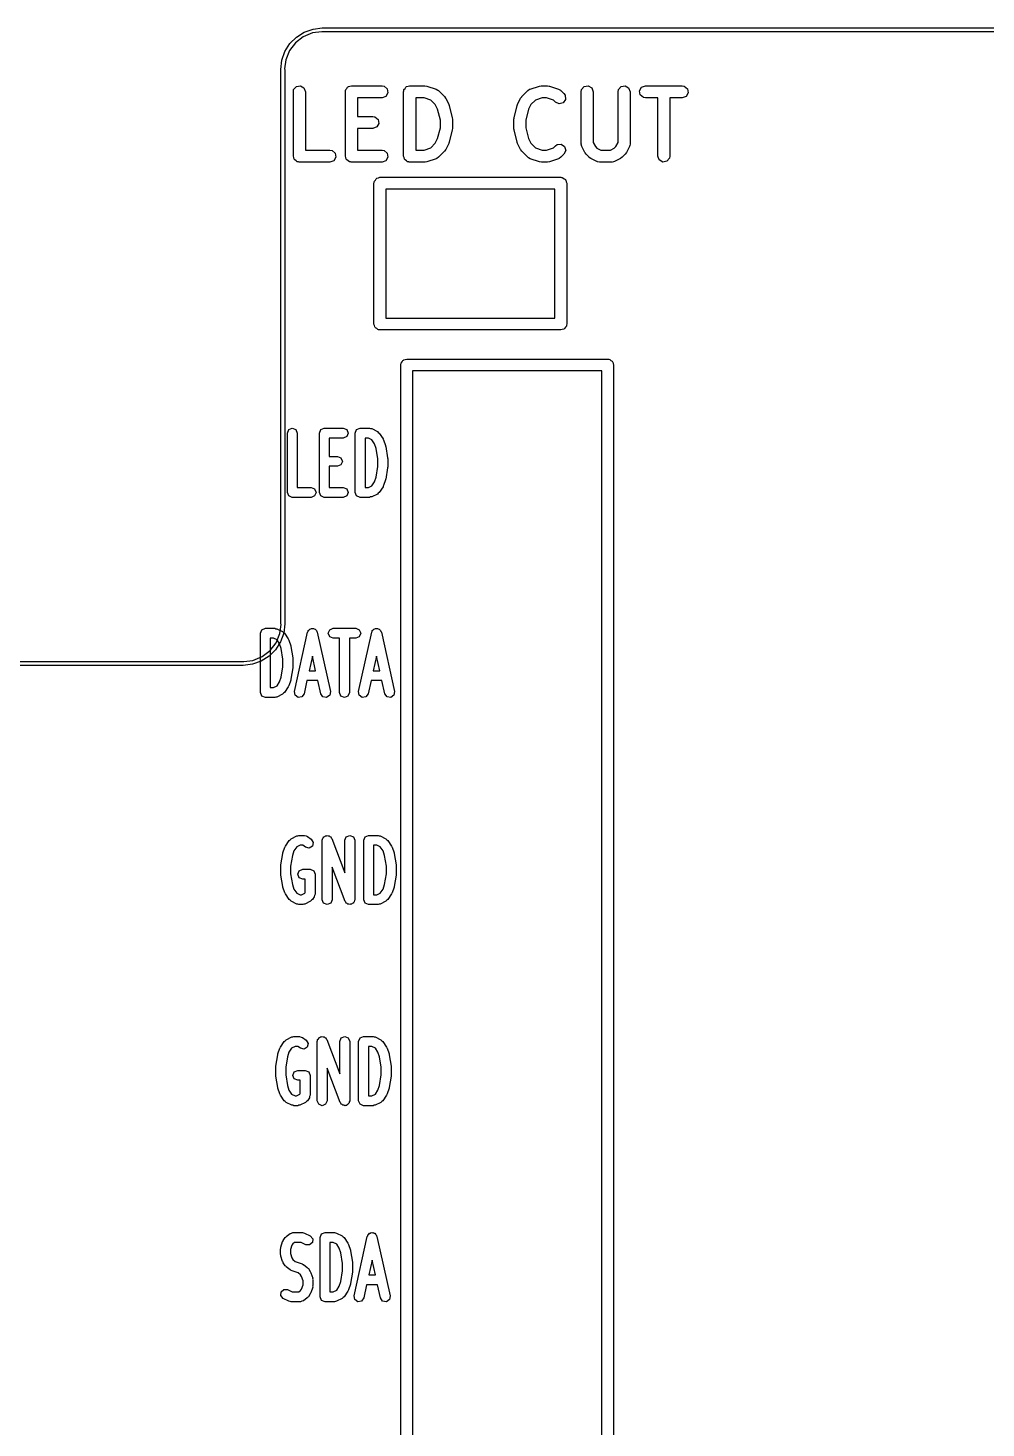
# Model space of a CAD drawing. Extents: x 66 to 223, y -169 to -36.
# Drawn here: x 101.27 to 113.38, y -59.14 to -41.45 of the extents above; entities that cross this region are included whole.
import ezdxf

# ---------------------------------------------------------------- set-up
doc = ezdxf.new("R2010")
doc.units = 0
doc.layers.add('BLACK', color=7, linetype='CONTINUOUS')

msp = doc.modelspace()

# ---------------------------------------------------------------- linework, layer by layer
at = {"layer": 'BLACK', "linetype": 'CONTINUOUS'}
for p, q in [((104.663, -41.5692), (104.762, -41.5067)), ((104.866, -41.5169), (104.75, -41.5648)), ((104.762, -41.5067), (104.873, -41.4679)), ((104.982, -41.5016), (104.866, -41.5169)), ((104.873, -41.4679), (104.99, -41.4547)), ((104.99, -41.5047), (104.982, -41.5016)), ((104.99, -41.4547), (104.99, -41.4547)), ((104.99, -41.4547), (127.936, -41.4547)), ((127.936, -41.5047), (104.99, -41.5047)), ((104.517, -41.7519), (104.58, -41.6524)), ((104.651, -41.6409), (104.575, -41.7402)), ((104.58, -41.6524), (104.663, -41.5692)), ((104.75, -41.5648), (104.651, -41.6409)), ((104.465, -41.9797), (104.478, -41.8629)), ((104.478, -41.8629), (104.517, -41.7519)), ((104.527, -41.8557), (104.512, -41.9722)), ((104.575, -41.7402), (104.527, -41.8557)), ((104.465, -48.9797), (104.465, -41.9797)), ((104.512, -41.9722), (104.512, -41.9722)), ((104.512, -41.9722), (104.515, -41.9797)), ((104.515, -41.9797), (104.515, -48.9797)), ((104.624, -42.2596), (104.628, -42.2335)), ((104.624, -43.0724), (104.624, -42.2596)), ((104.628, -42.2335), (104.662, -42.1936)), ((104.662, -42.1936), (104.713, -42.1846)), ((104.713, -42.1846), (104.758, -42.2106)), ((104.758, -42.2106), (104.776, -42.2596)), ((104.776, -42.2596), (104.776, -42.9962)), ((105.282, -42.2596), (105.284, -42.2497)), ((105.282, -43.0724), (105.282, -42.2596)), ((105.283, -42.2464), (105.285, -42.2434)), ((105.284, -42.2497), (105.283, -42.2464)), ((105.285, -42.2434), (105.286, -42.2335)), ((105.286, -42.2335), (105.299, -42.2184)), ((105.299, -42.2184), (105.309, -42.2012)), ((105.309, -42.2012), (105.315, -42.1989)), ((105.315, -42.1989), (105.32, -42.1936)), ((105.32, -42.1936), (105.339, -42.1902)), ((105.339, -42.1902), (105.358, -42.1834)), ((105.358, -42.1834), (105.745, -42.1834)), ((105.745, -42.1834), (105.771, -42.188)), ((105.771, -42.188), (105.811, -42.2215)), ((105.811, -42.2215), (105.82, -42.2728)), ((106.017, -42.2596), (106.019, -42.2497)), ((106.017, -43.0724), (106.017, -42.2596)), ((106.018, -42.2464), (106.02, -42.2434)), ((106.019, -42.2497), (106.018, -42.2464)), ((106.02, -42.2434), (106.022, -42.2335)), ((106.022, -42.2335), (106.035, -42.2184)), ((106.035, -42.2184), (106.044, -42.2012)), ((106.044, -42.2012), (106.051, -42.1989)), ((106.051, -42.1989), (106.055, -42.1936)), ((106.055, -42.1936), (106.075, -42.1902)), ((106.075, -42.1902), (106.093, -42.1834)), ((106.093, -42.1834), (106.287, -42.1834)), ((106.287, -42.1834), (106.309, -42.1874)), ((106.309, -42.1874), (106.311, -42.1873)), ((106.311, -42.1873), (106.427, -42.226)), ((106.427, -42.226), (106.45, -42.2386)), ((106.45, -42.2386), (106.453, -42.2425)), ((106.453, -42.2425), (106.457, -42.2444)), ((106.457, -42.2444), (106.534, -42.3218)), ((107.51, -42.3218), (107.588, -42.2444)), ((107.588, -42.2444), (107.609, -42.2292)), ((107.609, -42.2292), (107.614, -42.2288)), ((107.614, -42.2288), (107.617, -42.226)), ((107.617, -42.226), (107.734, -42.1873)), ((107.734, -42.1873), (107.756, -42.184)), ((107.756, -42.184), (107.758, -42.1834)), ((107.758, -42.1834), (107.835, -42.1834)), ((107.835, -42.1834), (107.858, -42.1874)), ((107.858, -42.1874), (107.859, -42.1873)), ((107.859, -42.1873), (107.975, -42.226)), ((107.975, -42.226), (107.999, -42.2386)), ((107.999, -42.2386), (108.001, -42.2425)), ((108.001, -42.2425), (108.005, -42.2444)), ((108.005, -42.2444), (108.044, -42.2831)), ((108.262, -42.2596), (108.267, -42.2335)), ((108.262, -42.9176), (108.262, -42.2596)), ((108.267, -42.2335), (108.3, -42.1936)), ((108.3, -42.1936), (108.351, -42.1846)), ((108.351, -42.1846), (108.397, -42.2106)), ((108.397, -42.2106), (108.414, -42.2596)), ((108.414, -42.2596), (108.414, -42.8996)), ((108.727, -42.2596), (108.731, -42.2335)), ((108.727, -42.8996), (108.727, -42.2596)), ((108.731, -42.2335), (108.765, -42.1936)), ((108.765, -42.1936), (108.816, -42.1846)), ((108.816, -42.1846), (108.861, -42.2106)), ((108.861, -42.2106), (108.879, -42.2596)), ((108.879, -42.2596), (108.879, -42.9176)), ((108.999, -42.2464), (109.025, -42.2012)), ((109.008, -42.2977), (108.999, -42.2464)), ((109.025, -42.2012), (109.074, -42.1834)), ((109.074, -42.1834), (109.538, -42.1834)), ((109.538, -42.1834), (109.564, -42.188)), ((109.564, -42.188), (109.604, -42.2215)), ((109.604, -42.2215), (109.613, -42.2728)), ((105.745, -42.3358), (105.434, -42.3358)), ((105.434, -42.3358), (105.434, -42.5704)), ((105.794, -42.318), (105.745, -42.3358)), ((105.82, -42.2728), (105.794, -42.318)), ((106.17, -42.3358), (106.17, -42.9962)), ((106.275, -42.3358), (106.17, -42.3358)), ((106.362, -42.3649), (106.275, -42.3358)), ((106.418, -42.4208), (106.362, -42.3649)), ((106.447, -42.4797), (106.418, -42.4208)), ((106.534, -42.3218), (106.547, -42.3405)), ((106.547, -42.3405), (106.549, -42.3416)), ((106.549, -42.3416), (106.587, -42.419)), ((106.587, -42.419), (106.591, -42.4316)), ((106.591, -42.4316), (106.593, -42.4346)), ((106.593, -42.4346), (106.632, -42.5895)), ((107.413, -42.5895), (107.452, -42.4346)), ((107.452, -42.4346), (107.457, -42.4226)), ((107.457, -42.419), (107.496, -42.3416)), ((107.457, -42.4226), (107.457, -42.419)), ((107.496, -42.3416), (107.51, -42.3233)), ((107.51, -42.3233), (107.51, -42.3218)), ((107.627, -42.4208), (107.597, -42.4797)), ((107.683, -42.3649), (107.627, -42.4208)), ((107.77, -42.3358), (107.683, -42.3649)), ((107.823, -42.3358), (107.77, -42.3358)), ((107.91, -42.3649), (107.823, -42.3358)), ((107.936, -42.3909), (107.91, -42.3649)), ((107.983, -42.4129), (107.936, -42.3909)), ((108.034, -42.3994), (107.983, -42.4129)), ((108.064, -42.3567), (108.034, -42.3994)), ((108.044, -42.2831), (108.059, -42.3048)), ((108.059, -42.3048), (108.064, -42.3567)), ((109.048, -42.3312), (109.008, -42.2977)), ((109.074, -42.3358), (109.048, -42.3312)), ((109.23, -42.3358), (109.074, -42.3358)), ((109.23, -43.0724), (109.23, -42.3358)), ((109.538, -42.3358), (109.382, -42.3358)), ((109.382, -42.3358), (109.382, -43.0724)), ((109.587, -42.318), (109.538, -42.3358)), ((109.613, -42.2728), (109.587, -42.318)), ((105.434, -42.5704), (105.629, -42.5704)), ((105.629, -42.5704), (105.655, -42.575)), ((105.655, -42.575), (105.695, -42.6085)), ((105.695, -42.6085), (105.704, -42.6599)), ((106.482, -42.6173), (106.447, -42.4797)), ((106.632, -42.5895), (106.633, -42.6046)), ((106.633, -42.6046), (106.634, -42.6079)), ((106.634, -42.6079), (106.634, -42.724)), ((107.411, -42.6079), (107.413, -42.593)), ((107.411, -42.724), (107.411, -42.6079)), ((107.413, -42.593), (107.413, -42.5895)), ((107.597, -42.4797), (107.563, -42.6173)), ((105.629, -42.7228), (105.434, -42.7228)), ((105.434, -42.7228), (105.434, -42.9962)), ((105.678, -42.705), (105.629, -42.7228)), ((105.704, -42.6599), (105.678, -42.705)), ((106.447, -42.8523), (106.482, -42.7147)), ((106.482, -42.7147), (106.482, -42.6173)), ((106.632, -42.7425), (106.593, -42.8974)), ((106.634, -42.724), (106.631, -42.739)), ((106.631, -42.739), (106.632, -42.7425)), ((107.412, -42.7274), (107.411, -42.724)), ((107.413, -42.7425), (107.412, -42.7274)), ((107.452, -42.8974), (107.413, -42.7425)), ((107.563, -42.6173), (107.563, -42.7147)), ((107.563, -42.7147), (107.597, -42.8523)), ((106.275, -42.9962), (106.362, -42.9671)), ((106.362, -42.9671), (106.418, -42.9111)), ((106.418, -42.9111), (106.447, -42.8523)), ((106.587, -42.9129), (106.549, -42.9904)), ((106.588, -42.9094), (106.587, -42.9129)), ((106.593, -42.8974), (106.588, -42.9094)), ((107.454, -42.9003), (107.452, -42.8974)), ((107.457, -42.9129), (107.454, -42.9003)), ((107.496, -42.9904), (107.457, -42.9129)), ((107.597, -42.8523), (107.627, -42.9111)), ((107.627, -42.9111), (107.683, -42.9671)), ((107.683, -42.9671), (107.77, -42.9962)), ((107.823, -42.9962), (107.91, -42.9671)), ((107.91, -42.9671), (107.936, -42.9411)), ((107.936, -42.9411), (107.958, -42.9259)), ((107.958, -42.9259), (108.01, -42.9214)), ((108.01, -42.9214), (108.052, -42.9513)), ((108.052, -42.9513), (108.066, -43.0016)), ((108.264, -42.9219), (108.262, -42.9176)), ((108.263, -42.9263), (108.264, -42.9219)), ((108.27, -42.9517), (108.263, -42.9263)), ((108.309, -43.0291), (108.27, -42.9517)), ((108.414, -42.8996), (108.44, -42.9498)), ((108.44, -42.9498), (108.461, -42.9711)), ((108.68, -42.9711), (108.701, -42.9498)), ((108.701, -42.9498), (108.727, -42.8996)), ((108.871, -42.9517), (108.832, -43.0291)), ((108.874, -42.9436), (108.871, -42.9471)), ((108.871, -42.9471), (108.871, -42.9517)), ((108.879, -42.9176), (108.874, -42.9436)), ((104.631, -43.091), (104.624, -43.0724)), ((104.634, -43.1105), (104.631, -43.091)), ((104.639, -43.1149), (104.634, -43.1105)), ((104.642, -43.1214), (104.639, -43.1149)), ((104.659, -43.1313), (104.642, -43.1214)), ((104.674, -43.144), (104.659, -43.1313)), ((104.684, -43.1458), (104.674, -43.144)), ((104.776, -42.9962), (105.087, -42.9962)), ((105.087, -42.9962), (105.113, -43.0008)), ((105.136, -43.1308), (105.087, -43.1486)), ((105.113, -43.0008), (105.153, -43.0343)), ((105.162, -43.0856), (105.136, -43.1308)), ((105.153, -43.0343), (105.162, -43.0856)), ((105.289, -43.091), (105.282, -43.0724)), ((105.292, -43.1105), (105.289, -43.091)), ((105.297, -43.1149), (105.292, -43.1105)), ((105.3, -43.1214), (105.297, -43.1149)), ((105.317, -43.1313), (105.3, -43.1214)), ((105.332, -43.144), (105.317, -43.1313)), ((105.342, -43.1458), (105.332, -43.144)), ((105.434, -42.9962), (105.745, -42.9962)), ((105.745, -42.9962), (105.771, -43.0008)), ((105.794, -43.1308), (105.745, -43.1486)), ((105.771, -43.0008), (105.811, -43.0343)), ((105.82, -43.0856), (105.794, -43.1308)), ((105.811, -43.0343), (105.82, -43.0856)), ((106.024, -43.091), (106.017, -43.0724)), ((106.027, -43.1105), (106.024, -43.091)), ((106.033, -43.1149), (106.027, -43.1105)), ((106.035, -43.1214), (106.033, -43.1149)), ((106.052, -43.1313), (106.035, -43.1214)), ((106.067, -43.144), (106.052, -43.1313)), ((106.077, -43.1458), (106.067, -43.144)), ((106.17, -42.9962), (106.275, -42.9962)), ((106.311, -43.1447), (106.288, -43.148)), ((106.427, -43.106), (106.311, -43.1447)), ((106.431, -43.1031), (106.427, -43.106)), ((106.435, -43.1028), (106.431, -43.1031)), ((106.457, -43.0876), (106.435, -43.1028)), ((106.534, -43.0102), (106.457, -43.0876)), ((106.535, -43.0087), (106.534, -43.0102)), ((106.549, -42.9904), (106.535, -43.0087)), ((107.497, -42.9915), (107.496, -42.9904)), ((107.51, -43.0102), (107.497, -42.9915)), ((107.588, -43.0876), (107.51, -43.0102)), ((107.592, -43.0895), (107.588, -43.0876)), ((107.594, -43.0934), (107.592, -43.0895)), ((107.617, -43.106), (107.594, -43.0934)), ((107.734, -43.1447), (107.617, -43.106)), ((107.735, -43.1446), (107.734, -43.1447)), ((107.758, -43.1486), (107.735, -43.1446)), ((107.77, -42.9962), (107.823, -42.9962)), ((107.859, -43.1447), (107.837, -43.148)), ((107.975, -43.106), (107.859, -43.1447)), ((107.979, -43.1031), (107.975, -43.106)), ((107.983, -43.1028), (107.979, -43.1031)), ((108.005, -43.0876), (107.983, -43.1028)), ((108.044, -43.0489), (108.005, -43.0876)), ((108.066, -43.0016), (108.044, -43.0489)), ((108.31, -43.0302), (108.309, -43.0291)), ((108.323, -43.0489), (108.31, -43.0302)), ((108.362, -43.0876), (108.323, -43.0489)), ((108.363, -43.0883), (108.362, -43.0876)), ((108.382, -43.1018), (108.363, -43.0883)), ((108.459, -43.1406), (108.382, -43.1018)), ((108.464, -43.1411), (108.459, -43.1406)), ((108.461, -42.9711), (108.511, -42.9962)), ((108.467, -43.144), (108.464, -43.1411)), ((108.493, -43.1486), (108.467, -43.144)), ((108.511, -42.9962), (108.63, -42.9962)), ((108.63, -42.9962), (108.68, -42.9711)), ((108.682, -43.1406), (108.657, -43.1481)), ((108.759, -43.1018), (108.682, -43.1406)), ((108.761, -43.1006), (108.759, -43.1018)), ((108.779, -43.0876), (108.761, -43.1006)), ((108.818, -43.0489), (108.779, -43.0876)), ((108.819, -43.0474), (108.818, -43.0489)), ((108.832, -43.0291), (108.819, -43.0474)), ((109.248, -43.1214), (109.23, -43.0724)), ((109.293, -43.1474), (109.248, -43.1214)), ((109.344, -43.1384), (109.293, -43.1474)), ((109.377, -43.0985), (109.344, -43.1384)), ((109.382, -43.0724), (109.377, -43.0985)), ((104.687, -43.1474), (104.684, -43.1458)), ((104.69, -43.1469), (104.687, -43.1474)), ((104.7, -43.1486), (104.69, -43.1469)), ((105.087, -43.1486), (104.7, -43.1486)), ((105.345, -43.1474), (105.342, -43.1458)), ((105.348, -43.1469), (105.345, -43.1474)), ((105.358, -43.1486), (105.348, -43.1469)), ((105.745, -43.1486), (105.358, -43.1486)), ((106.08, -43.1474), (106.077, -43.1458)), ((106.083, -43.1469), (106.08, -43.1474)), ((106.093, -43.1486), (106.083, -43.1469)), ((106.287, -43.1486), (106.093, -43.1486)), ((106.288, -43.148), (106.287, -43.1486)), ((107.835, -43.1486), (107.758, -43.1486)), ((107.837, -43.148), (107.835, -43.1486)), ((108.648, -43.1486), (108.493, -43.1486)), ((108.652, -43.147), (108.648, -43.1486)), ((108.657, -43.1481), (108.652, -43.147)), ((105.643, -43.4157), (105.645, -43.406)), ((105.643, -45.1937), (105.643, -43.4157)), ((105.644, -43.4027), (105.646, -43.3998)), ((105.645, -43.406), (105.644, -43.4027)), ((105.646, -43.3998), (105.648, -43.39)), ((105.648, -43.39), (105.66, -43.3751)), ((105.66, -43.3751), (105.67, -43.3582)), ((105.67, -43.3582), (105.676, -43.3559)), ((105.676, -43.3559), (105.68, -43.3507)), ((105.68, -43.3507), (105.7, -43.3474)), ((105.7, -43.3474), (105.718, -43.3407)), ((105.718, -43.3407), (108.004, -43.3407)), ((105.793, -43.4907), (105.793, -45.1187)), ((107.929, -43.4907), (105.793, -43.4907)), ((107.929, -45.1187), (107.929, -43.4907)), ((108.004, -43.3407), (108.014, -43.3424)), ((108.014, -43.3424), (108.017, -43.3418)), ((108.017, -43.3418), (108.02, -43.3435)), ((108.02, -43.3435), (108.03, -43.3452)), ((108.03, -43.3452), (108.045, -43.3577)), ((108.045, -43.3577), (108.061, -43.3675)), ((108.061, -43.3675), (108.064, -43.3738)), ((108.064, -43.3738), (108.069, -43.3782)), ((108.069, -43.3782), (108.072, -43.3974)), ((108.072, -43.3974), (108.079, -43.4157)), ((108.079, -43.4157), (108.079, -45.1937)), ((105.65, -45.212), (105.643, -45.1937)), ((105.653, -45.2312), (105.65, -45.212)), ((105.658, -45.2355), (105.653, -45.2312)), ((105.661, -45.2419), (105.658, -45.2355)), ((105.677, -45.2517), (105.661, -45.2419)), ((105.692, -45.2642), (105.677, -45.2517)), ((105.702, -45.2659), (105.692, -45.2642)), ((105.705, -45.2676), (105.702, -45.2659)), ((105.708, -45.267), (105.705, -45.2676)), ((105.718, -45.2687), (105.708, -45.267)), ((105.793, -45.1187), (107.929, -45.1187)), ((108.022, -45.262), (108.004, -45.2687)), ((108.041, -45.2587), (108.022, -45.262)), ((108.046, -45.2535), (108.041, -45.2587)), ((108.052, -45.2512), (108.046, -45.2535)), ((108.062, -45.2343), (108.052, -45.2512)), ((108.074, -45.2194), (108.062, -45.2343)), ((108.076, -45.2096), (108.074, -45.2194)), ((108.078, -45.2067), (108.076, -45.2096)), ((108.079, -45.1937), (108.077, -45.2034)), ((108.077, -45.2034), (108.078, -45.2067)), ((108.004, -45.2687), (105.718, -45.2687)), ((105.981, -45.7117), (105.983, -45.702)), ((105.981, -76.1917), (105.981, -45.7117)), ((105.983, -45.6987), (105.984, -45.6958)), ((105.983, -45.702), (105.983, -45.6987)), ((105.984, -45.6958), (105.986, -45.686)), ((105.986, -45.686), (105.998, -45.6711)), ((105.998, -45.6711), (106.008, -45.6542)), ((106.008, -45.6542), (106.015, -45.6519)), ((106.015, -45.6519), (106.019, -45.6467)), ((106.019, -45.6467), (106.038, -45.6434)), ((106.038, -45.6434), (106.056, -45.6367)), ((106.056, -45.6367), (108.596, -45.6367)), ((106.131, -45.7867), (106.131, -76.1167)), ((108.521, -45.7867), (106.131, -45.7867)), ((108.521, -76.1167), (108.521, -45.7867)), ((108.596, -45.6367), (108.606, -45.6384)), ((108.606, -45.6384), (108.609, -45.6378)), ((108.609, -45.6378), (108.612, -45.6395)), ((108.612, -45.6395), (108.622, -45.6412)), ((108.622, -45.6412), (108.637, -45.6537)), ((108.637, -45.6537), (108.654, -45.6635)), ((108.654, -45.6635), (108.656, -45.6698)), ((108.656, -45.6698), (108.661, -45.6742)), ((108.661, -45.6742), (108.665, -45.6934)), ((108.665, -45.6934), (108.671, -45.7117)), ((108.671, -45.7117), (108.671, -76.1917)), ((104.548, -46.571), (104.566, -46.5268)), ((104.548, -47.321), (104.548, -46.571)), ((104.566, -46.5268), (104.61, -46.5085)), ((104.61, -46.5085), (104.655, -46.5268)), ((104.655, -46.5268), (104.673, -46.571)), ((104.673, -46.571), (104.673, -47.2585)), ((104.953, -46.571), (104.971, -46.5268)), ((104.953, -47.321), (104.953, -46.571)), ((104.971, -46.5268), (105.015, -46.5085)), ((105.015, -46.5085), (105.253, -46.5085)), ((105.253, -46.6335), (105.078, -46.6335)), ((105.078, -46.6335), (105.078, -46.8656)), ((105.253, -46.5085), (105.298, -46.5268)), ((105.298, -46.6152), (105.253, -46.6335)), ((105.298, -46.5268), (105.316, -46.571)), ((105.316, -46.571), (105.298, -46.6152)), ((105.405, -46.571), (105.423, -46.5268)), ((105.405, -47.321), (105.405, -46.571)), ((105.423, -46.5268), (105.468, -46.5085)), ((105.468, -46.5085), (105.587, -46.5085)), ((105.53, -46.6335), (105.53, -47.2585)), ((105.572, -46.6335), (105.53, -46.6335)), ((105.615, -46.6552), (105.572, -46.6335)), ((105.587, -46.5085), (105.6, -46.5141)), ((105.6, -46.5141), (105.615, -46.5151)), ((105.615, -46.5151), (105.686, -46.5508)), ((105.649, -46.7058), (105.615, -46.6552)), ((105.686, -46.5508), (105.697, -46.563)), ((105.697, -46.563), (105.71, -46.572)), ((105.71, -46.572), (105.758, -46.6435)), ((105.758, -46.6435), (105.759, -46.6519)), ((105.759, -46.6519), (105.765, -46.6584)), ((105.765, -46.6584), (105.789, -46.7298)), ((105.669, -46.7647), (105.649, -46.7058)), ((105.691, -46.8976), (105.669, -46.7647)), ((105.789, -46.7298), (105.788, -46.7349)), ((105.788, -46.7349), (105.791, -46.7393)), ((105.791, -46.7393), (105.815, -46.8821)), ((105.078, -46.8656), (105.182, -46.8656)), ((105.182, -46.9906), (105.078, -46.9906)), ((105.078, -46.9906), (105.078, -47.2585)), ((105.182, -46.8656), (105.226, -46.8839)), ((105.226, -46.9723), (105.182, -46.9906)), ((105.226, -46.8839), (105.244, -46.9281)), ((105.244, -46.9281), (105.226, -46.9723)), ((105.669, -47.1273), (105.691, -46.9944)), ((105.691, -46.9944), (105.691, -46.8976)), ((105.815, -47.0098), (105.791, -47.1527)), ((105.815, -46.8821), (105.814, -46.8874)), ((105.814, -46.8874), (105.816, -46.8924)), ((105.816, -46.9996), (105.814, -47.0046)), ((105.814, -47.0046), (105.815, -47.0098)), ((105.816, -46.8924), (105.816, -46.9996)), ((105.615, -47.2368), (105.649, -47.1861)), ((105.649, -47.1861), (105.669, -47.1273)), ((105.789, -47.1622), (105.765, -47.2336)), ((105.791, -47.1527), (105.788, -47.157)), ((105.788, -47.157), (105.789, -47.1622)), ((104.566, -47.3652), (104.548, -47.321)), ((104.61, -47.3835), (104.566, -47.3652)), ((104.849, -47.3835), (104.61, -47.3835)), ((104.673, -47.2585), (104.849, -47.2585)), ((104.849, -47.2585), (104.893, -47.2768)), ((104.893, -47.3652), (104.849, -47.3835)), ((104.893, -47.2768), (104.911, -47.321)), ((104.911, -47.321), (104.893, -47.3652)), ((104.971, -47.3652), (104.953, -47.321)), ((105.015, -47.3835), (104.971, -47.3652)), ((105.253, -47.3835), (105.015, -47.3835)), ((105.078, -47.2585), (105.253, -47.2585)), ((105.253, -47.2585), (105.298, -47.2768)), ((105.298, -47.3652), (105.253, -47.3835)), ((105.298, -47.2768), (105.316, -47.321)), ((105.316, -47.321), (105.298, -47.3652)), ((105.423, -47.3652), (105.405, -47.321)), ((105.468, -47.3835), (105.423, -47.3652)), ((105.587, -47.3835), (105.468, -47.3835)), ((105.53, -47.2585), (105.572, -47.2585)), ((105.572, -47.2585), (105.615, -47.2368)), ((105.6, -47.3779), (105.587, -47.3835)), ((105.615, -47.3769), (105.6, -47.3779)), ((105.686, -47.3412), (105.615, -47.3769)), ((105.697, -47.3289), (105.686, -47.3412)), ((105.71, -47.3199), (105.697, -47.3289)), ((105.758, -47.2485), (105.71, -47.3199)), ((105.759, -47.2401), (105.758, -47.2485)), ((105.765, -47.2336), (105.759, -47.2401)), ((104.468, -48.9872), (104.465, -48.9797)), ((104.515, -48.9797), (104.502, -49.0965)), ((104.207, -49.099), (104.226, -49.0548)), ((104.207, -49.849), (104.207, -49.099)), ((104.226, -49.0548), (104.27, -49.0365)), ((104.27, -49.0365), (104.389, -49.0365)), ((104.389, -49.0365), (104.402, -49.0421)), ((104.402, -49.0421), (104.417, -49.0431)), ((104.405, -49.2193), (104.453, -49.1037)), ((104.417, -49.0431), (104.488, -49.0788)), ((104.453, -49.1037), (104.468, -48.9872)), ((104.502, -49.0965), (104.463, -49.2075)), ((104.488, -49.0788), (104.499, -49.091)), ((104.499, -49.091), (104.512, -49.1)), ((104.512, -49.1), (104.56, -49.1715)), ((104.638, -49.8354), (104.804, -49.0854)), ((104.804, -49.0854), (104.811, -49.0764)), ((104.811, -49.0764), (104.813, -49.0654)), ((104.813, -49.0654), (104.824, -49.0575)), ((104.824, -49.0575), (104.832, -49.0463)), ((104.832, -49.0463), (104.843, -49.0443)), ((104.843, -49.0443), (104.852, -49.038)), ((104.852, -49.038), (104.865, -49.0404)), ((104.865, -49.0404), (104.879, -49.038)), ((104.879, -49.038), (104.888, -49.0443)), ((104.888, -49.0443), (104.899, -49.0463)), ((104.899, -49.0463), (104.907, -49.0575)), ((104.907, -49.0575), (104.918, -49.0654)), ((104.918, -49.0654), (104.92, -49.0764)), ((104.92, -49.0764), (104.926, -49.0854)), ((104.926, -49.0854), (105.093, -49.8354)), ((105.065, -49.099), (105.083, -49.0548)), ((105.083, -49.1432), (105.065, -49.099)), ((105.083, -49.0548), (105.127, -49.0365)), ((105.127, -49.1615), (105.083, -49.1432)), ((105.127, -49.0365), (105.413, -49.0365)), ((105.413, -49.0365), (105.457, -49.0548)), ((105.457, -49.1432), (105.413, -49.1615)), ((105.447, -49.8354), (105.614, -49.0854)), ((105.457, -49.0548), (105.475, -49.099)), ((105.475, -49.099), (105.457, -49.1432)), ((105.614, -49.0854), (105.62, -49.0764)), ((105.62, -49.0764), (105.622, -49.0654)), ((105.622, -49.0654), (105.633, -49.0575)), ((105.633, -49.0575), (105.641, -49.0463)), ((105.641, -49.0463), (105.652, -49.0443)), ((105.652, -49.0443), (105.661, -49.038)), ((105.661, -49.038), (105.675, -49.0404)), ((105.675, -49.0404), (105.688, -49.038)), ((105.688, -49.038), (105.697, -49.0443)), ((105.697, -49.0443), (105.708, -49.0463)), ((105.708, -49.0463), (105.716, -49.0575)), ((105.716, -49.0575), (105.727, -49.0654)), ((105.727, -49.0654), (105.729, -49.0764)), ((105.729, -49.0764), (105.736, -49.0854)), ((105.736, -49.0854), (105.902, -49.8354)), ((104.23, -49.3946), (104.329, -49.3185)), ((104.4, -49.307), (104.317, -49.3902)), ((104.329, -49.3185), (104.405, -49.2193)), ((104.332, -49.1615), (104.332, -49.7865)), ((104.374, -49.1615), (104.332, -49.1615)), ((104.418, -49.1832), (104.374, -49.1615)), ((104.463, -49.2075), (104.4, -49.307)), ((104.451, -49.2338), (104.418, -49.1832)), ((104.471, -49.2927), (104.451, -49.2338)), ((104.493, -49.4256), (104.471, -49.2927)), ((104.56, -49.1715), (104.562, -49.1799)), ((104.562, -49.1799), (104.567, -49.1864)), ((104.567, -49.1864), (104.591, -49.2578)), ((104.591, -49.2578), (104.591, -49.2629)), ((104.591, -49.2629), (104.594, -49.2673)), ((104.594, -49.2673), (104.617, -49.4101)), ((105.207, -49.1615), (105.127, -49.1615)), ((105.207, -49.849), (105.207, -49.1615)), ((105.413, -49.1615), (105.332, -49.1615)), ((105.332, -49.1615), (105.332, -49.849)), ((94.19, -49.4547), (103.99, -49.4547)), ((103.99, -49.5047), (94.19, -49.5047)), ((103.99, -49.4547), (103.997, -49.4578)), ((104.107, -49.4915), (103.99, -49.5047)), ((103.99, -49.5047), (103.99, -49.5047)), ((103.997, -49.4578), (104.114, -49.4425)), ((104.218, -49.4527), (104.107, -49.4915)), ((104.114, -49.4425), (104.23, -49.3946)), ((104.317, -49.3902), (104.218, -49.4527)), ((104.493, -49.5224), (104.493, -49.4256)), ((104.617, -49.4101), (104.616, -49.4154)), ((104.616, -49.4154), (104.618, -49.4204)), ((104.618, -49.4204), (104.618, -49.5276)), ((104.865, -49.3871), (104.824, -49.5722)), ((104.906, -49.5722), (104.865, -49.3871)), ((105.675, -49.3871), (105.634, -49.5722)), ((105.716, -49.5722), (105.675, -49.3871)), ((104.451, -49.7141), (104.471, -49.6553)), ((104.471, -49.6553), (104.493, -49.5224)), ((104.594, -49.6807), (104.591, -49.685)), ((104.591, -49.685), (104.591, -49.6902)), ((104.617, -49.5378), (104.594, -49.6807)), ((104.618, -49.5276), (104.616, -49.5326)), ((104.616, -49.5326), (104.617, -49.5378)), ((104.824, -49.5722), (104.906, -49.5722)), ((105.634, -49.5722), (105.716, -49.5722)), ((104.226, -49.8932), (104.207, -49.849)), ((104.332, -49.7865), (104.374, -49.7865)), ((104.374, -49.7865), (104.418, -49.7648)), ((104.418, -49.7648), (104.451, -49.7141)), ((104.499, -49.8569), (104.488, -49.8692)), ((104.512, -49.8479), (104.499, -49.8569)), ((104.56, -49.7765), (104.512, -49.8479)), ((104.562, -49.7681), (104.56, -49.7765)), ((104.567, -49.7616), (104.562, -49.7681)), ((104.591, -49.6902), (104.567, -49.7616)), ((104.646, -49.8825), (104.638, -49.8354)), ((104.76, -49.8625), (104.732, -49.9017)), ((104.796, -49.6972), (104.76, -49.8625)), ((104.934, -49.6972), (104.796, -49.6972)), ((104.971, -49.8625), (104.934, -49.6972)), ((104.998, -49.9017), (104.971, -49.8625)), ((105.093, -49.8354), (105.085, -49.8825)), ((105.226, -49.8932), (105.207, -49.849)), ((105.332, -49.849), (105.314, -49.8932)), ((105.455, -49.8825), (105.447, -49.8354)), ((105.569, -49.8625), (105.542, -49.9017)), ((105.606, -49.6972), (105.569, -49.8625)), ((105.744, -49.6972), (105.606, -49.6972)), ((105.78, -49.8625), (105.744, -49.6972)), ((105.808, -49.9017), (105.78, -49.8625)), ((105.902, -49.8354), (105.894, -49.8825)), ((104.27, -49.9115), (104.226, -49.8932)), ((104.389, -49.9115), (104.27, -49.9115)), ((104.402, -49.9059), (104.389, -49.9115)), ((104.417, -49.9049), (104.402, -49.9059)), ((104.488, -49.8692), (104.417, -49.9049)), ((104.685, -49.91), (104.646, -49.8825)), ((104.732, -49.9017), (104.685, -49.91)), ((105.045, -49.91), (104.998, -49.9017)), ((105.085, -49.8825), (105.045, -49.91)), ((105.27, -49.9115), (105.226, -49.8932)), ((105.314, -49.8932), (105.27, -49.9115)), ((105.495, -49.91), (105.455, -49.8825)), ((105.542, -49.9017), (105.495, -49.91)), ((105.855, -49.91), (105.808, -49.9017)), ((105.894, -49.8825), (105.855, -49.91)), ((104.492, -51.8733), (104.516, -51.8019)), ((104.516, -51.8019), (104.522, -51.7954)), ((104.522, -51.7954), (104.523, -51.787)), ((104.523, -51.787), (104.571, -51.7155)), ((104.571, -51.7155), (104.585, -51.7065)), ((104.585, -51.7065), (104.595, -51.6943)), ((104.595, -51.6943), (104.667, -51.6586)), ((104.666, -51.7987), (104.632, -51.8493)), ((104.709, -51.777), (104.666, -51.7987)), ((104.667, -51.6586), (104.681, -51.6576)), ((104.681, -51.6576), (104.694, -51.652)), ((104.694, -51.652), (104.766, -51.652)), ((104.745, -51.777), (104.709, -51.777)), ((104.776, -51.8002), (104.745, -51.777)), ((104.766, -51.652), (104.784, -51.6596)), ((104.822, -51.8121), (104.776, -51.8002)), ((104.784, -51.6596), (104.803, -51.6645)), ((104.803, -51.6645), (104.851, -51.7002)), ((104.864, -51.7877), (104.822, -51.8121)), ((104.851, -51.7002), (104.875, -51.7414)), ((104.875, -51.7414), (104.864, -51.7877)), ((104.989, -51.7145), (104.994, -51.7022)), ((104.989, -52.4645), (104.989, -51.7145)), ((104.994, -51.7022), (104.995, -51.6889)), ((104.995, -51.6889), (105.003, -51.681)), ((105.003, -51.681), (105.007, -51.6703)), ((105.007, -51.6703), (105.02, -51.6652)), ((105.02, -51.6652), (105.029, -51.6561)), ((105.029, -51.6561), (105.041, -51.6564)), ((105.041, -51.6564), (105.052, -51.652)), ((105.052, -51.652), (105.064, -51.6571)), ((105.064, -51.6571), (105.077, -51.6575)), ((105.077, -51.6575), (105.085, -51.6659)), ((105.085, -51.6659), (105.096, -51.6703)), ((105.096, -51.6703), (105.101, -51.6826)), ((105.101, -51.6826), (105.11, -51.6922)), ((105.11, -51.6922), (105.275, -52.1249)), ((105.275, -51.7145), (105.293, -51.6703)), ((105.275, -52.1249), (105.275, -51.7145)), ((105.293, -51.6703), (105.337, -51.652)), ((105.337, -51.652), (105.382, -51.6703)), ((105.382, -51.6703), (105.4, -51.7145)), ((105.4, -51.7145), (105.4, -52.4645)), ((105.513, -51.7145), (105.531, -51.6703)), ((105.513, -52.4645), (105.513, -51.7145)), ((105.531, -51.6703), (105.575, -51.652)), ((105.575, -51.652), (105.694, -51.652)), ((105.638, -51.777), (105.638, -52.402)), ((105.68, -51.777), (105.638, -51.777)), ((105.723, -51.7987), (105.68, -51.777)), ((105.694, -51.652), (105.708, -51.6576)), ((105.708, -51.6576), (105.722, -51.6586)), ((105.722, -51.6586), (105.794, -51.6943)), ((105.757, -51.8493), (105.723, -51.7987)), ((105.794, -51.6943), (105.804, -51.7065)), ((105.804, -51.7065), (105.818, -51.7155)), ((105.818, -51.7155), (105.866, -51.787)), ((105.866, -51.787), (105.867, -51.7954)), ((105.867, -51.7954), (105.873, -51.8019)), ((105.873, -51.8019), (105.897, -51.8733)), ((104.466, -52.0256), (104.49, -51.8828)), ((104.49, -51.8828), (104.493, -51.8784)), ((104.493, -51.8784), (104.492, -51.8733)), ((104.612, -51.9082), (104.59, -52.0411)), ((104.632, -51.8493), (104.612, -51.9082)), ((105.777, -51.9082), (105.757, -51.8493)), ((105.799, -52.0411), (105.777, -51.9082)), ((105.897, -51.8733), (105.896, -51.8784)), ((105.896, -51.8784), (105.899, -51.8828)), ((105.899, -51.8828), (105.923, -52.0256)), ((104.465, -52.0359), (104.467, -52.0309)), ((104.465, -52.1431), (104.465, -52.0359)), ((104.467, -52.1481), (104.465, -52.1431)), ((104.467, -52.0309), (104.466, -52.0256)), ((104.466, -52.1533), (104.467, -52.1481)), ((104.49, -52.2962), (104.466, -52.1533)), ((104.59, -52.0411), (104.59, -52.1379)), ((104.59, -52.1379), (104.612, -52.2708)), ((104.68, -52.1431), (104.698, -52.0989)), ((104.698, -52.1873), (104.68, -52.1431)), ((104.698, -52.0989), (104.742, -52.0806)), ((104.742, -52.0806), (104.837, -52.0806)), ((104.837, -52.0806), (104.882, -52.0989)), ((104.882, -52.0989), (104.9, -52.1431)), ((104.9, -52.1431), (104.9, -52.3931)), ((105.279, -52.4867), (105.114, -52.0541)), ((105.114, -52.0541), (105.114, -52.4645)), ((105.777, -52.2708), (105.799, -52.1379)), ((105.799, -52.1379), (105.799, -52.0411)), ((105.923, -52.1533), (105.899, -52.2962)), ((105.923, -52.0256), (105.922, -52.0309)), ((105.922, -52.0309), (105.924, -52.0359)), ((105.924, -52.1431), (105.922, -52.1481)), ((105.922, -52.1481), (105.923, -52.1533)), ((105.924, -52.0359), (105.924, -52.1431)), ((104.493, -52.3005), (104.49, -52.2962)), ((104.492, -52.3057), (104.493, -52.3005)), ((104.516, -52.3771), (104.492, -52.3057)), ((104.612, -52.2708), (104.632, -52.3296)), ((104.632, -52.3296), (104.666, -52.3803)), ((104.742, -52.2056), (104.698, -52.1873)), ((104.775, -52.2056), (104.742, -52.2056)), ((104.775, -52.3741), (104.775, -52.2056)), ((105.723, -52.3803), (105.757, -52.3296)), ((105.757, -52.3296), (105.777, -52.2708)), ((105.897, -52.3057), (105.873, -52.3771)), ((105.899, -52.2962), (105.896, -52.3005)), ((105.896, -52.3005), (105.897, -52.3057)), ((104.522, -52.3836), (104.516, -52.3771)), ((104.523, -52.392), (104.522, -52.3836)), ((104.571, -52.4634), (104.523, -52.392)), ((104.585, -52.4724), (104.571, -52.4634)), ((104.595, -52.4847), (104.585, -52.4724)), ((104.667, -52.5204), (104.595, -52.4847)), ((104.666, -52.3803), (104.709, -52.402)), ((104.709, -52.402), (104.727, -52.402)), ((104.727, -52.402), (104.771, -52.3803)), ((104.842, -52.4847), (104.77, -52.5204)), ((104.771, -52.3803), (104.775, -52.3741)), ((104.852, -52.4724), (104.842, -52.4847)), ((104.866, -52.4634), (104.852, -52.4724)), ((104.889, -52.4277), (104.866, -52.4634)), ((104.893, -52.4099), (104.889, -52.4277)), ((104.9, -52.3931), (104.893, -52.4099)), ((105.007, -52.5087), (104.989, -52.4645)), ((105.052, -52.527), (105.007, -52.5087)), ((105.096, -52.5087), (105.052, -52.527)), ((105.114, -52.4645), (105.096, -52.5087)), ((105.288, -52.4964), (105.279, -52.4867)), ((105.293, -52.5087), (105.288, -52.4964)), ((105.304, -52.5131), (105.293, -52.5087)), ((105.312, -52.5215), (105.304, -52.5131)), ((105.369, -52.5138), (105.36, -52.5229)), ((105.382, -52.5087), (105.369, -52.5138)), ((105.386, -52.498), (105.382, -52.5087)), ((105.394, -52.4901), (105.386, -52.498)), ((105.395, -52.4768), (105.394, -52.4901)), ((105.4, -52.4645), (105.395, -52.4768)), ((105.531, -52.5087), (105.513, -52.4645)), ((105.575, -52.527), (105.531, -52.5087)), ((105.638, -52.402), (105.68, -52.402)), ((105.68, -52.402), (105.723, -52.3803)), ((105.794, -52.4847), (105.722, -52.5204)), ((105.804, -52.4724), (105.794, -52.4847)), ((105.818, -52.4634), (105.804, -52.4724)), ((105.866, -52.392), (105.818, -52.4634)), ((105.867, -52.3836), (105.866, -52.392)), ((105.873, -52.3771), (105.867, -52.3836)), ((104.681, -52.5214), (104.667, -52.5204)), ((104.694, -52.527), (104.681, -52.5214)), ((104.742, -52.527), (104.694, -52.527)), ((104.756, -52.5214), (104.742, -52.527)), ((104.77, -52.5204), (104.756, -52.5214)), ((105.325, -52.5219), (105.312, -52.5215)), ((105.337, -52.527), (105.325, -52.5219)), ((105.348, -52.5226), (105.337, -52.527)), ((105.36, -52.5229), (105.348, -52.5226)), ((105.694, -52.527), (105.575, -52.527)), ((105.708, -52.5214), (105.694, -52.527)), ((105.722, -52.5204), (105.708, -52.5214)), ((104.46, -54.327), (104.508, -54.2555)), ((104.508, -54.2555), (104.521, -54.2465)), ((104.521, -54.2465), (104.532, -54.2343)), ((104.532, -54.2343), (104.603, -54.1986)), ((104.603, -54.1986), (104.618, -54.1976)), ((104.618, -54.1976), (104.631, -54.192)), ((104.631, -54.192), (104.702, -54.192)), ((104.702, -54.192), (104.721, -54.1996)), ((104.721, -54.1996), (104.74, -54.2045)), ((104.74, -54.2045), (104.788, -54.2402)), ((104.788, -54.2402), (104.812, -54.2814)), ((104.812, -54.2814), (104.8, -54.3277)), ((104.926, -54.2545), (104.931, -54.2422)), ((104.926, -55.0045), (104.926, -54.2545)), ((104.931, -54.2289), (104.94, -54.221)), ((104.931, -54.2422), (104.931, -54.2289)), ((104.94, -54.221), (104.944, -54.2103)), ((104.944, -54.2103), (104.956, -54.2052)), ((104.956, -54.2052), (104.966, -54.1961)), ((104.966, -54.1961), (104.977, -54.1964)), ((104.977, -54.1964), (104.988, -54.192)), ((104.988, -54.192), (105, -54.1971)), ((105, -54.1971), (105.014, -54.1975)), ((105.014, -54.1975), (105.022, -54.2059)), ((105.022, -54.2059), (105.032, -54.2103)), ((105.032, -54.2103), (105.037, -54.2226)), ((105.037, -54.2226), (105.047, -54.2322)), ((105.047, -54.2322), (105.211, -54.6649)), ((105.211, -54.2545), (105.23, -54.2103)), ((105.211, -54.6649), (105.211, -54.2545)), ((105.23, -54.2103), (105.274, -54.192)), ((105.274, -54.192), (105.318, -54.2103)), ((105.318, -54.2103), (105.336, -54.2545)), ((105.336, -54.2545), (105.336, -55.0045)), ((105.449, -54.2545), (105.468, -54.2103)), ((105.449, -55.0045), (105.449, -54.2545)), ((105.468, -54.2103), (105.512, -54.192)), ((105.512, -54.192), (105.631, -54.192)), ((105.631, -54.192), (105.644, -54.1976)), ((105.644, -54.1976), (105.659, -54.1986)), ((105.659, -54.1986), (105.73, -54.2343)), ((105.73, -54.2343), (105.741, -54.2465)), ((105.741, -54.2465), (105.754, -54.2555)), ((105.754, -54.2555), (105.802, -54.327)), ((104.403, -54.5656), (104.426, -54.4228)), ((104.426, -54.4228), (104.429, -54.4184)), ((104.429, -54.4133), (104.453, -54.3419)), ((104.429, -54.4184), (104.429, -54.4133)), ((104.453, -54.3419), (104.458, -54.3354)), ((104.458, -54.3354), (104.46, -54.327)), ((104.549, -54.4482), (104.527, -54.5811)), ((104.569, -54.3893), (104.549, -54.4482)), ((104.602, -54.3387), (104.569, -54.3893)), ((104.646, -54.317), (104.602, -54.3387)), ((104.682, -54.317), (104.646, -54.317)), ((104.713, -54.3402), (104.682, -54.317)), ((104.759, -54.3521), (104.713, -54.3402)), ((104.8, -54.3277), (104.759, -54.3521)), ((105.574, -54.317), (105.574, -54.942)), ((105.616, -54.317), (105.574, -54.317)), ((105.66, -54.3387), (105.616, -54.317)), ((105.693, -54.3893), (105.66, -54.3387)), ((105.713, -54.4482), (105.693, -54.3893)), ((105.735, -54.5811), (105.713, -54.4482)), ((105.802, -54.327), (105.804, -54.3354)), ((105.804, -54.3354), (105.809, -54.3419)), ((105.809, -54.3419), (105.833, -54.4133)), ((105.833, -54.4133), (105.833, -54.4184)), ((105.833, -54.4184), (105.836, -54.4228)), ((105.836, -54.4228), (105.859, -54.5656)), ((104.402, -54.5759), (104.404, -54.5709)), ((104.402, -54.6831), (104.402, -54.5759)), ((104.404, -54.5709), (104.403, -54.5656)), ((104.527, -54.5811), (104.527, -54.6779)), ((104.616, -54.6831), (104.634, -54.6389)), ((104.634, -54.6389), (104.679, -54.6206)), ((104.679, -54.6206), (104.774, -54.6206)), ((104.774, -54.6206), (104.818, -54.6389)), ((104.818, -54.6389), (104.836, -54.6831)), ((105.215, -55.0267), (105.051, -54.5941)), ((105.051, -54.5941), (105.051, -55.0045)), ((105.735, -54.6779), (105.735, -54.5811)), ((105.859, -54.5656), (105.858, -54.5709)), ((105.858, -54.5709), (105.86, -54.5759)), ((105.86, -54.5759), (105.86, -54.6831)), ((104.404, -54.6881), (104.402, -54.6831)), ((104.403, -54.6933), (104.404, -54.6881)), ((104.426, -54.8362), (104.403, -54.6933)), ((104.527, -54.6779), (104.549, -54.8108)), ((104.549, -54.8108), (104.569, -54.8696)), ((104.634, -54.7273), (104.616, -54.6831)), ((104.679, -54.7456), (104.634, -54.7273)), ((104.711, -54.7456), (104.679, -54.7456)), ((104.711, -54.9141), (104.711, -54.7456)), ((104.836, -54.6831), (104.836, -54.9331)), ((105.693, -54.8696), (105.713, -54.8108)), ((105.713, -54.8108), (105.735, -54.6779)), ((105.859, -54.6933), (105.836, -54.8362)), ((105.86, -54.6831), (105.858, -54.6881)), ((105.858, -54.6881), (105.859, -54.6933)), ((104.429, -54.8405), (104.426, -54.8362)), ((104.429, -54.8457), (104.429, -54.8405)), ((104.453, -54.9171), (104.429, -54.8457)), ((104.458, -54.9236), (104.453, -54.9171)), ((104.46, -54.932), (104.458, -54.9236)), ((104.508, -55.0034), (104.46, -54.932)), ((104.569, -54.8696), (104.602, -54.9203)), ((104.602, -54.9203), (104.646, -54.942)), ((104.646, -54.942), (104.664, -54.942)), ((104.664, -54.942), (104.707, -54.9203)), ((104.707, -54.9203), (104.711, -54.9141)), ((104.826, -54.9677), (104.802, -55.0034)), ((104.829, -54.9499), (104.826, -54.9677)), ((104.836, -54.9331), (104.829, -54.9499)), ((105.574, -54.942), (105.616, -54.942)), ((105.616, -54.942), (105.66, -54.9203)), ((105.66, -54.9203), (105.693, -54.8696)), ((105.802, -54.932), (105.754, -55.0034)), ((105.804, -54.9236), (105.802, -54.932)), ((105.809, -54.9171), (105.804, -54.9236)), ((105.833, -54.8457), (105.809, -54.9171)), ((105.836, -54.8362), (105.833, -54.8405)), ((105.833, -54.8405), (105.833, -54.8457)), ((104.521, -55.0124), (104.508, -55.0034)), ((104.532, -55.0247), (104.521, -55.0124)), ((104.603, -55.0604), (104.532, -55.0247)), ((104.618, -55.0614), (104.603, -55.0604)), ((104.631, -55.067), (104.618, -55.0614)), ((104.679, -55.067), (104.631, -55.067)), ((104.692, -55.0614), (104.679, -55.067)), ((104.707, -55.0604), (104.692, -55.0614)), ((104.778, -55.0247), (104.707, -55.0604)), ((104.789, -55.0124), (104.778, -55.0247)), ((104.802, -55.0034), (104.789, -55.0124)), ((104.944, -55.0487), (104.926, -55.0045)), ((104.988, -55.067), (104.944, -55.0487)), ((105.032, -55.0487), (104.988, -55.067)), ((105.051, -55.0045), (105.032, -55.0487)), ((105.225, -55.0364), (105.215, -55.0267)), ((105.23, -55.0487), (105.225, -55.0364)), ((105.24, -55.0531), (105.23, -55.0487)), ((105.248, -55.0615), (105.24, -55.0531)), ((105.262, -55.0619), (105.248, -55.0615)), ((105.274, -55.067), (105.262, -55.0619)), ((105.285, -55.0626), (105.274, -55.067)), ((105.296, -55.0629), (105.285, -55.0626)), ((105.306, -55.0538), (105.296, -55.0629)), ((105.318, -55.0487), (105.306, -55.0538)), ((105.322, -55.038), (105.318, -55.0487)), ((105.331, -55.0301), (105.322, -55.038)), ((105.336, -55.0045), (105.331, -55.0168)), ((105.331, -55.0168), (105.331, -55.0301)), ((105.468, -55.0487), (105.449, -55.0045)), ((105.512, -55.067), (105.468, -55.0487)), ((105.631, -55.067), (105.512, -55.067)), ((105.644, -55.0614), (105.631, -55.067)), ((105.659, -55.0604), (105.644, -55.0614)), ((105.73, -55.0247), (105.659, -55.0604)), ((105.741, -55.0124), (105.73, -55.0247)), ((105.754, -55.0034), (105.741, -55.0124)), ((104.496, -56.7677), (104.519, -56.732)), ((104.519, -56.732), (104.528, -56.726)), ((104.528, -56.726), (104.534, -56.7167)), ((104.534, -56.7167), (104.582, -56.681)), ((104.582, -56.681), (104.601, -56.6761)), ((104.601, -56.6761), (104.619, -56.6685)), ((104.619, -56.6685), (104.738, -56.6685)), ((104.738, -56.6685), (104.752, -56.6741)), ((104.752, -56.6741), (104.766, -56.6751)), ((104.766, -56.6751), (104.838, -56.7108)), ((104.838, -56.7108), (104.869, -56.7469)), ((104.869, -56.7469), (104.865, -56.7946)), ((104.961, -56.731), (104.98, -56.6868)), ((104.961, -57.481), (104.961, -56.731)), ((104.98, -56.6868), (105.024, -56.6685)), ((105.024, -56.6685), (105.143, -56.6685)), ((105.143, -56.6685), (105.156, -56.6741)), ((105.156, -56.6741), (105.171, -56.6751)), ((105.171, -56.6751), (105.242, -56.7108)), ((105.242, -56.7108), (105.253, -56.723)), ((105.253, -56.723), (105.266, -56.732)), ((105.266, -56.732), (105.314, -56.8035)), ((105.391, -57.4674), (105.558, -56.7174)), ((105.558, -56.7174), (105.564, -56.7084)), ((105.564, -56.7084), (105.566, -56.6974)), ((105.566, -56.6974), (105.578, -56.6895)), ((105.578, -56.6895), (105.586, -56.6783)), ((105.586, -56.6783), (105.596, -56.6763)), ((105.596, -56.6763), (105.606, -56.67)), ((105.606, -56.67), (105.619, -56.6724)), ((105.619, -56.6724), (105.633, -56.67)), ((105.633, -56.67), (105.642, -56.6763)), ((105.642, -56.6763), (105.653, -56.6783)), ((105.653, -56.6783), (105.661, -56.6895)), ((105.661, -56.6895), (105.672, -56.6974)), ((105.672, -56.6974), (105.674, -56.7084)), ((105.674, -56.7084), (105.68, -56.7174)), ((105.68, -56.7174), (105.847, -57.4674)), ((104.461, -56.8738), (104.465, -56.8643)), ((104.461, -56.9453), (104.461, -56.8738)), ((104.465, -56.8541), (104.488, -56.7826)), ((104.465, -56.8643), (104.465, -56.8541)), ((104.488, -56.7826), (104.494, -56.7762)), ((104.494, -56.7762), (104.496, -56.7677)), ((104.604, -56.8301), (104.586, -56.884)), ((104.586, -56.884), (104.586, -56.9351)), ((104.586, -56.9351), (104.604, -56.989)), ((104.618, -56.8103), (104.604, -56.8301)), ((104.64, -56.7935), (104.618, -56.8103)), ((104.723, -56.7935), (104.64, -56.7935)), ((104.782, -56.8226), (104.723, -56.7935)), ((104.829, -56.826), (104.782, -56.8226)), ((104.865, -56.7946), (104.829, -56.826)), ((105.086, -56.7935), (105.086, -57.4185)), ((105.128, -56.7935), (105.086, -56.7935)), ((105.172, -56.8152), (105.128, -56.7935)), ((105.205, -56.8658), (105.172, -56.8152)), ((105.225, -56.9247), (105.205, -56.8658)), ((105.247, -57.0576), (105.225, -56.9247)), ((105.314, -56.8035), (105.316, -56.8119)), ((105.316, -56.8119), (105.321, -56.8184)), ((105.321, -56.8184), (105.345, -56.8898)), ((105.345, -56.8898), (105.345, -56.8949)), ((105.345, -56.8949), (105.347, -56.8993)), ((105.347, -56.8993), (105.371, -57.0421)), ((104.465, -56.9548), (104.461, -56.9453)), ((104.465, -56.965), (104.465, -56.9548)), ((104.488, -57.0365), (104.465, -56.965)), ((104.494, -57.0429), (104.488, -57.0365)), ((104.496, -57.0514), (104.494, -57.0429)), ((104.519, -57.0871), (104.496, -57.0514)), ((104.528, -57.0931), (104.519, -57.0871)), ((104.534, -57.1024), (104.528, -57.0931)), ((104.582, -57.1381), (104.534, -57.1024)), ((104.604, -56.989), (104.618, -57.0088)), ((104.618, -57.0088), (104.649, -57.0328)), ((104.649, -57.0328), (104.736, -57.0653)), ((104.736, -57.0653), (104.743, -57.0716)), ((104.743, -57.0716), (104.752, -57.0738)), ((104.752, -57.0738), (104.799, -57.1096)), ((104.799, -57.1096), (104.805, -57.1189)), ((105.247, -57.1544), (105.247, -57.0576)), ((105.371, -57.0421), (105.37, -57.0474)), ((105.37, -57.0474), (105.372, -57.0524)), ((105.372, -57.0524), (105.372, -57.1596)), ((105.619, -57.0191), (105.578, -57.2042)), ((105.66, -57.2042), (105.619, -57.0191)), ((104.59, -57.1404), (104.582, -57.1381)), ((104.597, -57.1467), (104.59, -57.1404)), ((104.684, -57.1792), (104.597, -57.1467)), ((104.716, -57.2031), (104.684, -57.1792)), ((104.729, -57.223), (104.716, -57.2031)), ((104.747, -57.2768), (104.729, -57.223)), ((104.747, -57.328), (104.747, -57.2768)), ((104.805, -57.1189), (104.814, -57.1249)), ((104.814, -57.1249), (104.838, -57.1606)), ((104.838, -57.1606), (104.839, -57.169)), ((104.839, -57.169), (104.845, -57.1755)), ((104.845, -57.1755), (104.869, -57.2469)), ((104.869, -57.2469), (104.868, -57.2572)), ((104.868, -57.2572), (104.872, -57.2667)), ((104.872, -57.2667), (104.872, -57.3381)), ((105.205, -57.3461), (105.225, -57.2873)), ((105.225, -57.2873), (105.247, -57.1544)), ((105.371, -57.1698), (105.347, -57.3127)), ((105.372, -57.1596), (105.37, -57.1646)), ((105.37, -57.1646), (105.371, -57.1698)), ((105.578, -57.2042), (105.66, -57.2042)), ((104.465, -57.465), (104.468, -57.4173)), ((104.496, -57.5012), (104.465, -57.465)), ((104.468, -57.4173), (104.504, -57.386)), ((104.504, -57.386), (104.552, -57.3894)), ((104.552, -57.3894), (104.61, -57.4185)), ((104.61, -57.4185), (104.693, -57.4185)), ((104.693, -57.4185), (104.716, -57.4017)), ((104.716, -57.4017), (104.729, -57.3819)), ((104.729, -57.3819), (104.747, -57.328)), ((104.838, -57.4442), (104.814, -57.4799)), ((104.839, -57.4358), (104.838, -57.4442)), ((104.845, -57.4293), (104.839, -57.4358)), ((104.869, -57.3579), (104.845, -57.4293)), ((104.872, -57.3381), (104.868, -57.3476)), ((104.868, -57.3476), (104.869, -57.3579)), ((105.086, -57.4185), (105.128, -57.4185)), ((105.128, -57.4185), (105.172, -57.3968)), ((105.172, -57.3968), (105.205, -57.3461)), ((105.314, -57.4085), (105.266, -57.4799)), ((105.316, -57.4001), (105.314, -57.4085)), ((105.321, -57.3936), (105.316, -57.4001)), ((105.345, -57.3222), (105.321, -57.3936)), ((105.347, -57.3127), (105.345, -57.317)), ((105.345, -57.317), (105.345, -57.3222)), ((105.4, -57.5145), (105.391, -57.4674)), ((105.55, -57.3292), (105.513, -57.4945)), ((105.688, -57.3292), (105.55, -57.3292)), ((105.725, -57.4945), (105.688, -57.3292)), ((105.847, -57.4674), (105.838, -57.5145)), ((104.567, -57.5369), (104.496, -57.5012)), ((104.582, -57.5379), (104.567, -57.5369)), ((104.595, -57.5435), (104.582, -57.5379)), ((104.714, -57.5435), (104.595, -57.5435)), ((104.733, -57.5359), (104.714, -57.5435)), ((104.752, -57.531), (104.733, -57.5359)), ((104.799, -57.4953), (104.752, -57.531)), ((104.805, -57.486), (104.799, -57.4953)), ((104.814, -57.4799), (104.805, -57.486)), ((104.98, -57.5252), (104.961, -57.481)), ((105.024, -57.5435), (104.98, -57.5252)), ((105.143, -57.5435), (105.024, -57.5435)), ((105.156, -57.5379), (105.143, -57.5435)), ((105.171, -57.5369), (105.156, -57.5379)), ((105.242, -57.5012), (105.171, -57.5369)), ((105.253, -57.4889), (105.242, -57.5012)), ((105.266, -57.4799), (105.253, -57.4889)), ((105.439, -57.542), (105.4, -57.5145)), ((105.486, -57.5337), (105.439, -57.542)), ((105.513, -57.4945), (105.486, -57.5337)), ((105.752, -57.5337), (105.725, -57.4945)), ((105.799, -57.542), (105.752, -57.5337)), ((105.838, -57.5145), (105.799, -57.542))]:
    msp.add_line(p, q, dxfattribs=at)

doc.saveas('drawing.dxf')
